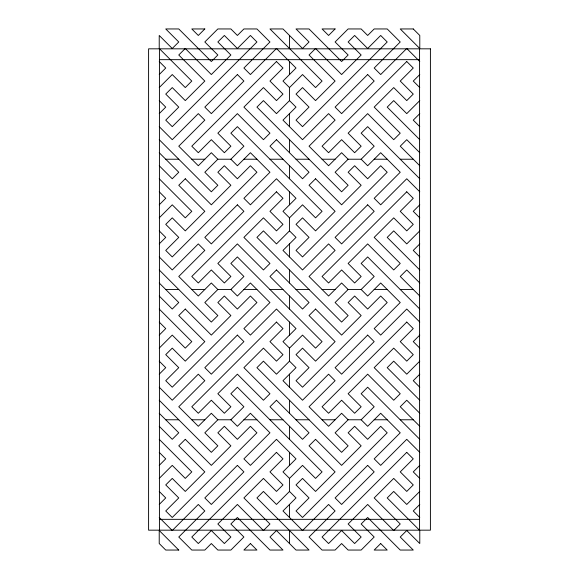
<?xml version="1.0" encoding="UTF-8"?>
<svg xmlns="http://www.w3.org/2000/svg" width="579" height="579" viewBox="0 0 579 579"><rect width="100%" height="100%" fill="white"/><g stroke="black" fill="none" stroke-linecap="round" stroke-linejoin="round"><path stroke-width="0.87" d="M159.225 74.546L165.739 68.032L159.225 61.519M159.225 87.574L172.252 74.546L185.28 87.574L191.794 81.06L159.225 48.491L159.225 35.464L172.252 48.491L178.766 41.977L165.739 28.95L178.766 28.95L211.335 61.519L217.849 55.005L204.821 41.977L217.849 28.95L230.876 28.95L237.39 35.464L243.904 28.95L256.931 28.95L269.959 41.977L243.904 68.032L250.417 74.546L276.473 48.491L296.014 68.032L282.986 81.06L289.5 87.574L289.5 100.601L276.473 113.629L263.445 100.601L256.931 107.115L341.61 191.794L348.124 185.28L335.096 172.252L348.124 159.225L361.151 159.225L374.179 146.197L361.151 133.17L367.665 126.656L419.775 178.766M159.225 113.629L165.739 107.115L159.225 100.601M159.225 204.821L165.739 198.308L159.225 191.794M159.225 217.849L172.252 204.821L185.28 217.849L191.794 211.335L159.225 178.766M419.775 309.041L367.665 256.931L361.151 263.445L374.179 276.473L361.151 289.5L348.124 289.5L335.096 302.527L348.124 315.555L341.61 322.069L256.931 237.39L263.445 230.876L276.473 243.904L289.5 230.876L289.5 217.849L302.527 204.821L315.555 217.849L322.069 211.335L237.39 126.656L230.876 133.17L243.904 146.197L230.876 159.225L217.849 159.225L204.821 172.252L217.849 185.28L211.335 191.794L159.225 139.684M289.5 87.574L302.527 74.546L315.555 87.574L322.069 81.06L269.959 28.95L282.986 28.95L302.527 48.491L309.041 41.977L296.014 28.95L309.041 28.95L341.61 61.519L348.124 55.005L335.096 41.977L348.124 28.95L361.151 28.95L367.665 35.464L374.179 28.95L387.206 28.95L400.234 41.977L374.179 68.032L380.692 74.546L406.748 48.491L419.775 61.519M159.225 243.904L165.739 237.39L159.225 230.876M159.225 335.096L165.739 328.582L159.225 322.069M419.775 74.546L413.261 81.06L419.775 87.574M159.225 348.124L172.252 335.096L185.28 348.124L191.794 341.61L159.225 309.041M419.775 439.316L367.665 387.206L361.151 393.72L374.179 406.748L361.151 419.775L348.124 419.775L335.096 432.803L348.124 445.83L341.61 452.344L256.931 367.665L263.445 361.151L276.473 374.179L289.5 361.151L289.5 348.124L302.527 335.096L315.555 348.124L322.069 341.61L237.39 256.931L230.876 263.445L243.904 276.473L230.876 289.5L217.849 289.5L204.821 302.527L217.849 315.555L211.335 322.069L159.225 269.959M419.775 100.601L406.748 113.629L393.72 100.601L387.206 107.115L419.775 139.684M159.225 374.179L165.739 367.665L159.225 361.151M419.775 113.629L413.261 120.142L419.775 126.656M159.225 465.371L165.739 458.858L159.225 452.344M419.775 204.821L413.261 211.335L419.775 217.849M159.225 478.399L172.252 465.371L185.28 478.399L191.794 471.885L159.225 439.316M159.225 517.481L172.252 530.509L198.308 504.454L204.821 510.968L178.766 537.023L191.794 550.05L204.821 550.05L211.335 543.536L217.849 550.05L230.876 550.05L243.904 537.023L230.876 523.995L237.39 517.481L269.959 550.05L282.986 550.05L269.959 537.023L276.473 530.509L296.014 550.05L309.041 550.05L256.931 497.94L263.445 491.426L276.473 504.454L289.5 491.426L289.5 478.399L302.527 465.371L315.555 478.399L322.069 471.885L237.39 387.206L230.876 393.72L243.904 406.748L230.876 419.775L217.849 419.775L204.821 432.803L217.849 445.83L211.335 452.344L159.225 400.234M419.775 230.876L406.748 243.904L393.72 230.876L387.206 237.39L419.775 269.959M159.225 504.454L165.739 497.94L159.225 491.426M419.775 243.904L413.261 250.417L419.775 256.931M419.775 335.096L413.261 341.61L419.775 348.124M419.775 361.151L406.748 374.179L393.72 361.151L387.206 367.665L419.775 400.234M419.775 374.179L413.261 380.692L419.775 387.206M419.775 465.371L413.261 471.885L419.775 478.399M419.775 491.426L406.748 504.454L393.72 491.426L387.206 497.94L419.775 530.509L419.775 543.536L406.748 530.509L400.234 537.023L413.261 550.05L400.234 550.05L367.665 517.481L361.151 523.995L374.179 537.023L361.151 550.05L348.124 550.05L341.61 543.536L335.096 550.05L322.069 550.05L309.041 537.023L335.096 510.968L328.582 504.454L302.527 530.509L282.986 510.968L296.014 497.94L289.5 491.426M419.775 504.454L413.261 510.968L419.775 517.481M159.428 59.666L419.572 59.666M165.739 159.225L178.766 159.225M191.794 159.225L204.821 159.225M243.904 159.225L256.931 159.225M269.959 159.225L282.986 159.225M296.014 159.225L309.041 159.225M322.069 159.225L335.096 159.225M374.179 159.225L387.206 159.225M400.234 159.225L413.261 159.225M165.739 289.5L178.766 289.5M191.794 289.5L204.821 289.5M243.904 289.5L256.931 289.5M269.959 289.5L282.986 289.5M296.014 289.5L309.041 289.5M322.069 289.5L335.096 289.5M374.179 289.5L387.206 289.5M400.234 289.5L413.261 289.5M165.739 419.775L178.766 419.775M191.794 419.775L204.821 419.775M243.904 419.775L256.931 419.775M269.959 419.775L282.986 419.775M296.014 419.775L309.041 419.775M322.069 419.775L335.096 419.775M374.179 419.775L387.206 419.775M400.234 419.775L413.261 419.775M159.428 519.334L419.572 519.334M419.775 152.711L406.748 139.684L400.234 146.197L419.775 165.739M419.775 191.794L406.748 178.766L380.692 204.821L374.179 198.308L400.234 172.252L380.692 152.711L367.665 165.739L361.151 159.225M289.5 100.601L296.014 107.115L282.986 120.142L302.527 139.684L328.582 113.629L335.096 120.142L309.041 146.197L328.582 165.739L341.61 152.711L348.124 159.225M419.775 282.986L406.748 269.959L400.234 276.473L419.775 296.014M419.775 322.069L406.748 309.041L380.692 335.096L374.179 328.582L400.234 302.527L380.692 282.986L367.665 296.014L361.151 289.5M230.876 159.225L237.39 165.739L250.417 152.711L269.959 172.252L243.904 198.308L250.417 204.821L276.473 178.766L296.014 198.308L282.986 211.335L289.5 217.849M217.849 159.225L211.335 152.711L198.308 165.739L178.766 146.197L204.821 120.142L198.308 113.629L172.252 139.684L159.225 126.656M289.5 230.876L296.014 237.39L282.986 250.417L302.527 269.959L328.582 243.904L335.096 250.417L309.041 276.473L328.582 296.014L341.61 282.986L348.124 289.5M159.225 152.711L178.766 172.252L172.252 178.766L159.225 165.739M419.775 413.261L406.748 400.234L400.234 406.748L419.775 426.289M419.775 452.344L406.748 439.316L380.692 465.371L374.179 458.858L400.234 432.803L380.692 413.261L367.665 426.289L361.151 419.775M230.876 289.5L237.39 296.014L250.417 282.986L269.959 302.527L243.904 328.582L250.417 335.096L276.473 309.041L296.014 328.582L282.986 341.61L289.5 348.124M217.849 289.5L211.335 282.986L198.308 296.014L178.766 276.473L204.821 250.417L198.308 243.904L172.252 269.959L159.225 256.931M289.5 361.151L296.014 367.665L282.986 380.692L302.527 400.234L328.582 374.179L335.096 380.692L309.041 406.748L328.582 426.289L341.61 413.261L348.124 419.775M159.225 282.986L178.766 302.527L172.252 309.041L159.225 296.014M230.876 419.775L237.39 426.289L250.417 413.261L269.959 432.803L243.904 458.858L250.417 465.371L276.473 439.316L296.014 458.858L282.986 471.885L289.5 478.399M217.849 419.775L211.335 413.261L198.308 426.289L178.766 406.748L204.821 380.692L198.308 374.179L172.252 400.234L159.225 387.206M159.225 413.261L178.766 432.803L172.252 439.316L159.225 426.289M419.572 48.831L419.572 530.169M289.5 35.464L289.5 48.491M289.5 61.519L289.5 74.546M289.5 113.629L289.5 126.656M289.5 139.684L289.5 152.711M289.5 165.739L289.5 178.766M289.5 191.794L289.5 204.821M289.5 243.904L289.5 256.931M289.5 269.959L289.5 282.986M289.5 296.014L289.5 309.041M289.5 322.069L289.5 335.096M289.5 374.179L289.5 387.206M289.5 400.234L289.5 413.261M289.5 426.289L289.5 439.316M289.5 452.344L289.5 465.371M289.5 504.454L289.5 517.481M289.5 530.509L289.5 543.536M159.428 48.831L159.428 530.169M185.28 48.491L178.766 55.005L204.821 81.06L185.28 100.601L172.252 87.574L165.739 94.088L178.766 107.115L165.739 120.142L172.252 126.656L256.931 41.977L250.417 35.464L237.39 48.491L224.363 35.464L217.849 41.977L230.876 55.005L211.335 74.546L185.28 48.491M204.821 28.95L198.308 35.464L191.794 28.95L204.821 28.95M237.39 74.546L204.821 107.115L211.335 113.629L243.904 81.06L237.39 74.546M276.473 61.519L191.794 146.197L198.308 152.711L211.335 139.684L224.363 152.711L230.876 146.197L217.849 133.17L237.39 113.629L263.445 139.684L269.959 133.17L243.904 107.115L263.445 87.574L276.473 100.601L282.986 94.088L269.959 81.06L282.986 68.032L276.473 61.519M185.28 178.766L178.766 185.28L204.821 211.335L185.28 230.876L172.252 217.849L165.739 224.363L178.766 237.39L165.739 250.417L172.252 256.931L256.931 172.252L250.417 165.739L237.39 178.766L224.363 165.739L217.849 172.252L230.876 185.28L211.335 204.821L185.28 178.766M315.555 48.491L309.041 55.005L335.096 81.06L315.555 100.601L302.527 87.574L296.014 94.088L309.041 107.115L296.014 120.142L302.527 126.656L387.206 41.977L380.692 35.464L367.665 48.491L354.637 35.464L348.124 41.977L361.151 55.005L341.61 74.546L315.555 48.491M335.096 28.95L328.582 35.464L322.069 28.95L335.096 28.95M276.473 139.684L269.959 146.197L302.527 178.766L309.041 172.252L276.473 139.684M237.39 204.821L204.821 237.39L211.335 243.904L243.904 211.335L237.39 204.821M367.665 74.546L335.096 107.115L341.61 113.629L374.179 81.06L367.665 74.546M276.473 191.794L191.794 276.473L198.308 282.986L211.335 269.959L224.363 282.986L230.876 276.473L217.849 263.445L237.39 243.904L263.445 269.959L269.959 263.445L243.904 237.39L263.445 217.849L276.473 230.876L282.986 224.363L269.959 211.335L282.986 198.308L276.473 191.794M406.748 61.519L322.069 146.197L328.582 152.711L341.61 139.684L354.637 152.711L361.151 146.197L348.124 133.17L367.665 113.629L393.72 139.684L400.234 133.17L374.179 107.115L393.72 87.574L406.748 100.601L413.261 94.088L400.234 81.06L413.261 68.032L406.748 61.519M185.28 309.041L178.766 315.555L204.821 341.61L185.28 361.151L172.252 348.124L165.739 354.637L178.766 367.665L165.739 380.692L172.252 387.206L256.931 302.527L250.417 296.014L237.39 309.041L224.363 296.014L217.849 302.527L230.876 315.555L211.335 335.096L185.28 309.041M315.555 178.766L309.041 185.28L335.096 211.335L315.555 230.876L302.527 217.849L296.014 224.363L309.041 237.39L296.014 250.417L302.527 256.931L387.206 172.252L380.692 165.739L367.665 178.766L354.637 165.739L348.124 172.252L361.151 185.28L341.61 204.821L315.555 178.766M276.473 269.959L269.959 276.473L302.527 309.041L309.041 302.527L276.473 269.959M237.39 335.096L204.821 367.665L211.335 374.179L243.904 341.61L237.39 335.096M367.665 204.821L335.096 237.39L341.61 243.904L374.179 211.335L367.665 204.821M276.473 322.069L191.794 406.748L198.308 413.261L211.335 400.234L224.363 413.261L230.876 406.748L217.849 393.72L237.39 374.179L263.445 400.234L269.959 393.72L243.904 367.665L263.445 348.124L276.473 361.151L282.986 354.637L269.959 341.61L282.986 328.582L276.473 322.069M406.748 191.794L322.069 276.473L328.582 282.986L341.61 269.959L354.637 282.986L361.151 276.473L348.124 263.445L367.665 243.904L393.72 269.959L400.234 263.445L374.179 237.39L393.72 217.849L406.748 230.876L413.261 224.363L400.234 211.335L413.261 198.308L406.748 191.794M185.28 439.316L178.766 445.83L204.821 471.885L185.28 491.426L172.252 478.399L165.739 484.913L178.766 497.94L165.739 510.968L172.252 517.481L256.931 432.803L250.417 426.289L237.39 439.316L224.363 426.289L217.849 432.803L230.876 445.83L211.335 465.371L185.28 439.316M315.555 309.041L309.041 315.555L335.096 341.61L315.555 361.151L302.527 348.124L296.014 354.637L309.041 367.665L296.014 380.692L302.527 387.206L387.206 302.527L380.692 296.014L367.665 309.041L354.637 296.014L348.124 302.527L361.151 315.555L341.61 335.096L315.555 309.041M276.473 400.234L269.959 406.748L302.527 439.316L309.041 432.803L276.473 400.234M237.39 465.371L204.821 497.94L211.335 504.454L243.904 471.885L237.39 465.371M367.665 335.096L335.096 367.665L341.61 374.179L374.179 341.61L367.665 335.096M276.473 452.344L191.794 537.023L198.308 543.536L211.335 530.509L224.363 543.536L230.876 537.023L217.849 523.995L237.39 504.454L263.445 530.509L269.959 523.995L243.904 497.94L263.445 478.399L276.473 491.426L282.986 484.913L269.959 471.885L282.986 458.858L276.473 452.344M406.748 322.069L322.069 406.748L328.582 413.261L341.61 400.234L354.637 413.261L361.151 406.748L348.124 393.72L367.665 374.179L393.72 400.234L400.234 393.72L374.179 367.665L393.72 348.124L406.748 361.151L413.261 354.637L400.234 341.61L413.261 328.582L406.748 322.069M315.555 439.316L309.041 445.83L335.096 471.885L315.555 491.426L302.527 478.399L296.014 484.913L309.041 497.94L296.014 510.968L302.527 517.481L387.206 432.803L380.692 426.289L367.665 439.316L354.637 426.289L348.124 432.803L361.151 445.83L341.61 465.371L315.555 439.316M250.417 543.536L243.904 550.05L256.931 550.05L250.417 543.536M367.665 465.371L335.096 497.94L341.61 504.454L374.179 471.885L367.665 465.371M406.748 452.344L322.069 537.023L328.582 543.536L341.61 530.509L354.637 543.536L361.151 537.023L348.124 523.995L367.665 504.454L393.72 530.509L400.234 523.995L374.179 497.94L393.72 478.399L406.748 491.426L413.261 484.913L400.234 471.885L413.261 458.858L406.748 452.344M380.692 543.536L374.179 550.05L387.206 550.05L380.692 543.536M413.261 28.95L400.234 28.95L419.775 48.491L419.775 35.464L413.261 28.95M430.407 48.831L148.593 48.831L148.593 530.169L430.407 530.169L430.407 48.831M178.766 550.05L165.739 550.05L159.225 543.536L159.225 530.509L178.766 550.05"/></g></svg>
